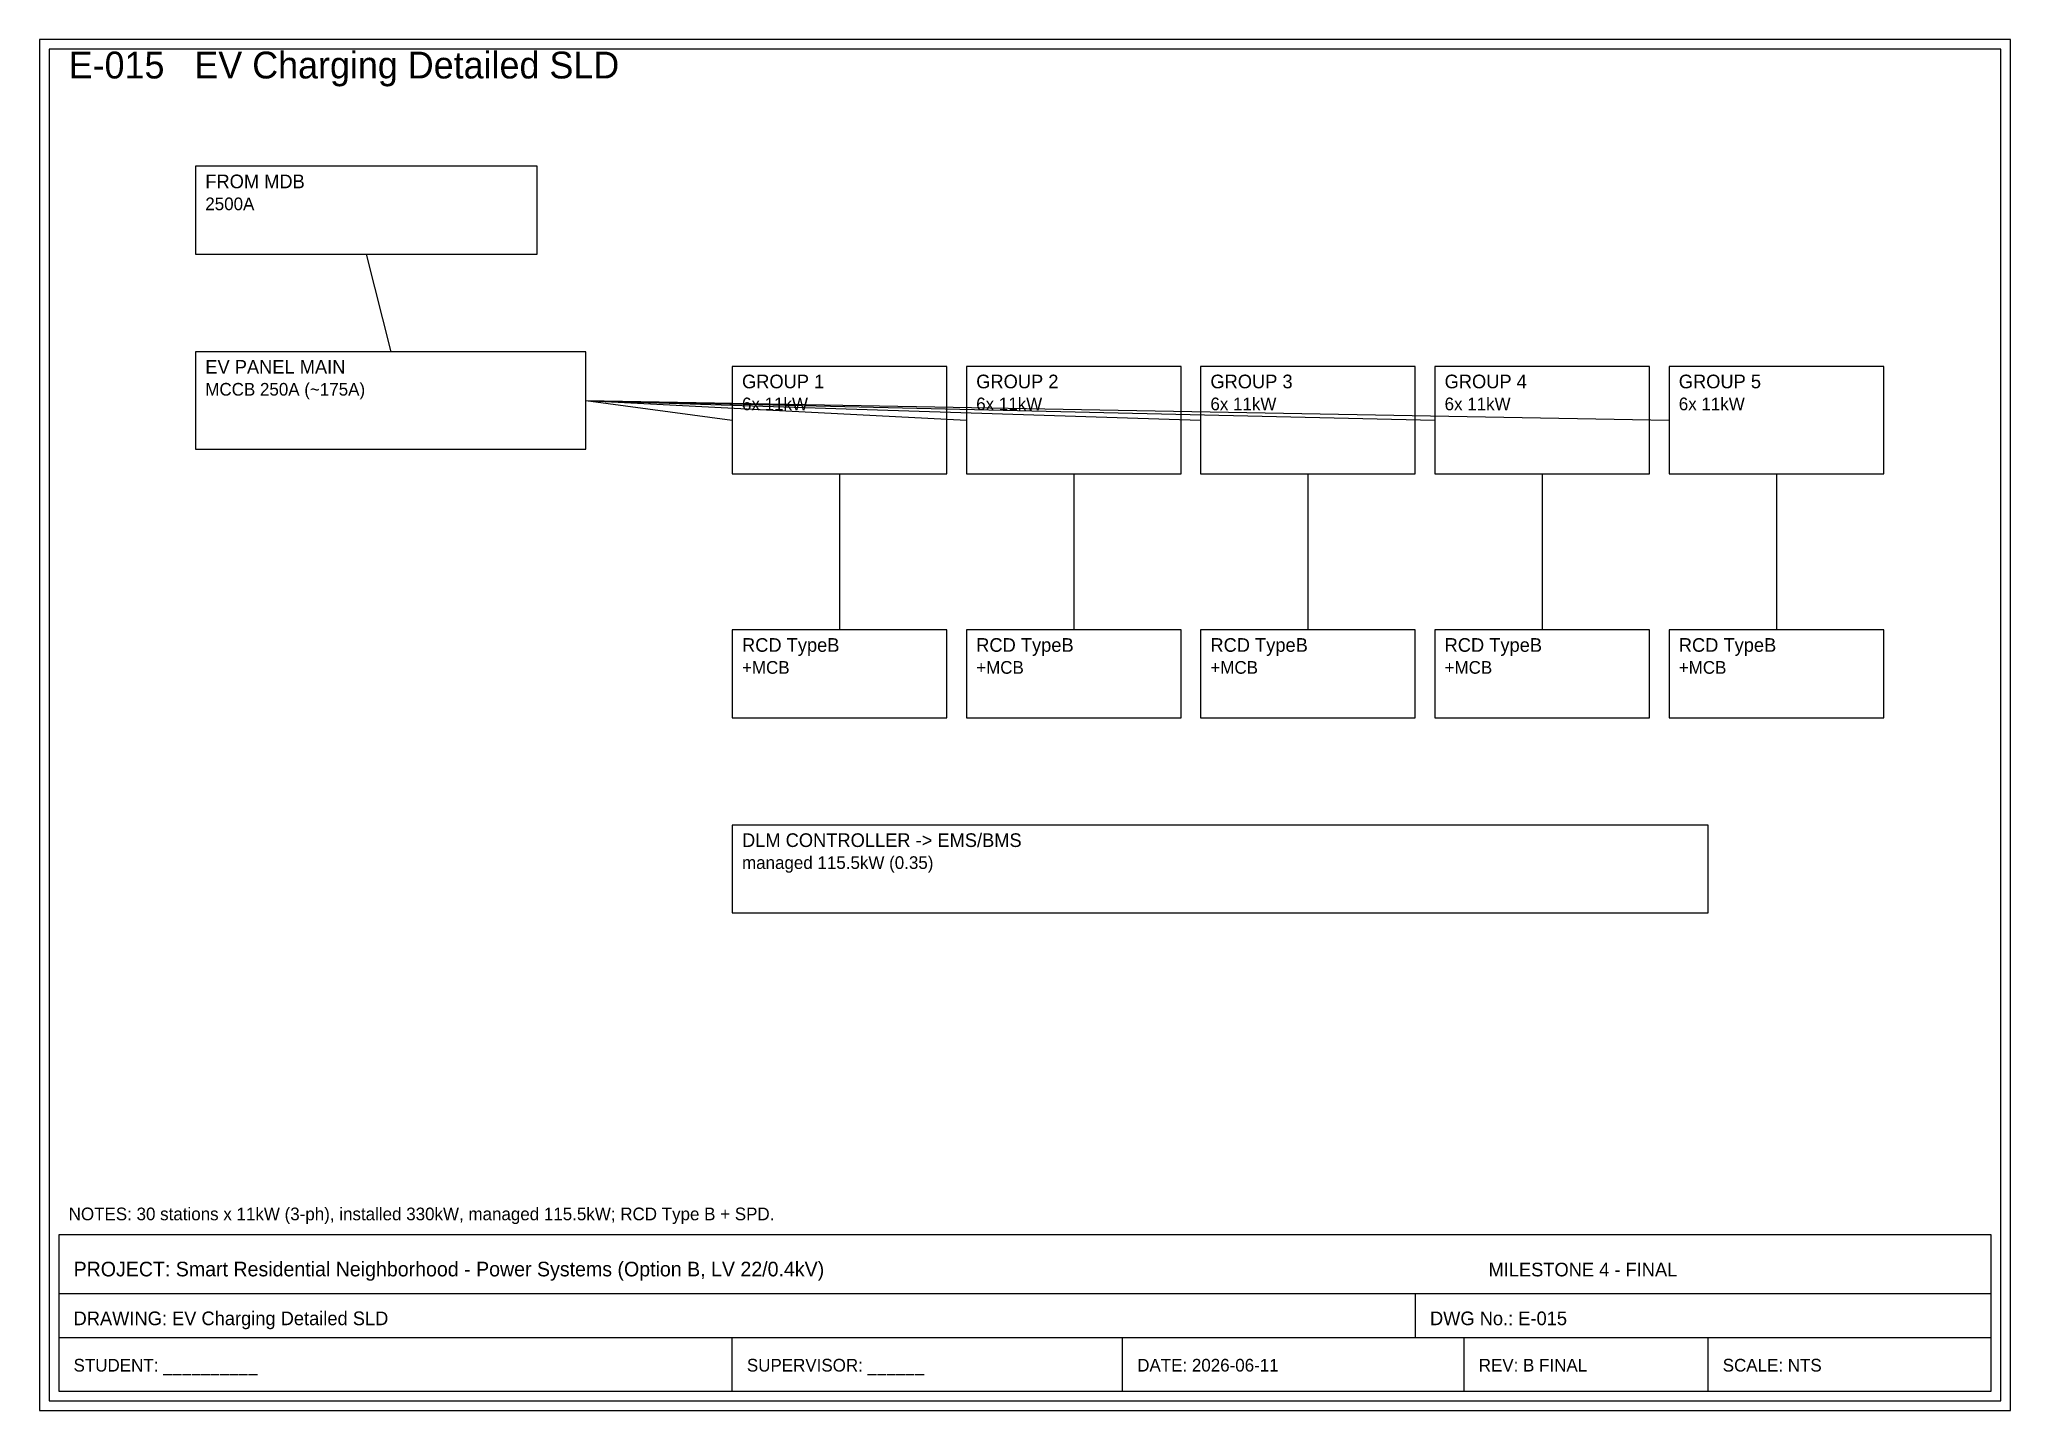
# Model space of a CAD drawing. Header units: millimetres. Extents: x 8 to 412, y 8 to 289.
import ezdxf

# ---------------------------------------------------------------- set-up
doc = ezdxf.new("R2010")
doc.units = ezdxf.units.MM
for name, color, linetype in [('E_BMS_EMS', 150, 'CONTINUOUS'), ('E_CABLES', 3, 'CONTINUOUS'), ('E_DIMENSIONS', 8, 'CONTINUOUS'), ('E_EV', 4, 'CONTINUOUS'), ('E_POWER_MAIN', 1, 'CONTINUOUS'), ('E_PROTECTION', 30, 'CONTINUOUS'), ('E_TEXT', 7, 'CONTINUOUS'), ('E_TITLE_BLOCK', 7, 'CONTINUOUS')]:
    doc.layers.add(name, color=color, linetype=linetype)

msp = doc.modelspace()

# ---------------------------------------------------------------- linework, layer by layer
at = {"layer": 'E_BMS_EMS'}
for p, q in [((350, 128), (150, 128)), ((150, 128), (150, 110)), ((350, 110), (350, 128)), ((150, 110), (350, 110))]:
    msp.add_line(p, q, dxfattribs=at)
at = {"layer": 'E_CABLES'}
for p, q in [((75, 245), (80, 225)), ((120, 215), (150, 211)), ((120, 215), (198, 211)), ((120, 215), (246, 211)), ((120, 215), (294, 211)), ((120, 215), (342, 211)), ((172, 200), (172, 168)), ((220, 200), (220, 168)), ((268, 200), (268, 168)), ((316, 200), (316, 168)), ((364, 200), (364, 168))]:
    msp.add_line(p, q, dxfattribs=at)
at = {"layer": 'E_EV'}
for p, q in [((120, 225), (40, 225)), ((40, 225), (40, 205)), ((120, 205), (120, 225)), ((194, 222), (150, 222)), ((150, 222), (150, 200)), ((194, 200), (194, 222)), ((242, 222), (198, 222)), ((198, 222), (198, 200)), ((242, 200), (242, 222)), ((290, 222), (246, 222)), ((246, 222), (246, 200)), ((290, 200), (290, 222)), ((338, 222), (294, 222)), ((294, 222), (294, 200)), ((338, 200), (338, 222)), ((386, 222), (342, 222)), ((342, 222), (342, 200)), ((386, 200), (386, 222)), ((40, 205), (120, 205)), ((150, 200), (194, 200)), ((198, 200), (242, 200)), ((246, 200), (290, 200)), ((294, 200), (338, 200)), ((342, 200), (386, 200))]:
    msp.add_line(p, q, dxfattribs=at)
at = {"layer": 'E_POWER_MAIN'}
for p, q in [((110, 263), (40, 263)), ((40, 263), (40, 245)), ((110, 245), (110, 263)), ((40, 245), (110, 245))]:
    msp.add_line(p, q, dxfattribs=at)
at = {"layer": 'E_PROTECTION'}
for p, q in [((194, 168), (150, 168)), ((150, 168), (150, 150)), ((194, 150), (194, 168)), ((242, 168), (198, 168)), ((198, 168), (198, 150)), ((242, 150), (242, 168)), ((290, 168), (246, 168)), ((246, 168), (246, 150)), ((290, 150), (290, 168)), ((338, 168), (294, 168)), ((294, 168), (294, 150)), ((338, 150), (338, 168)), ((386, 168), (342, 168)), ((342, 168), (342, 150)), ((386, 150), (386, 168)), ((150, 150), (194, 150)), ((198, 150), (242, 150)), ((246, 150), (290, 150)), ((294, 150), (338, 150)), ((342, 150), (386, 150))]:
    msp.add_line(p, q, dxfattribs=at)
at = {"layer": 'E_TITLE_BLOCK'}
for p, q in [((412, 289), (8, 289)), ((8, 289), (8, 8)), ((410, 287), (10, 287)), ((10, 287), (10, 10)), ((410, 10), (410, 287)), ((412, 8), (412, 289)), ((408, 44), (12, 44)), ((12, 44), (12, 12)), ((408, 12), (408, 44)), ((12, 32), (408, 32)), ((290, 32), (290, 23)), ((12, 23), (408, 23)), ((150, 12), (150, 23)), ((230, 12), (230, 23)), ((300, 12), (300, 23)), ((350, 12), (350, 23)), ((10, 10), (410, 10)), ((12, 12), (408, 12)), ((8, 8), (412, 8))]:
    msp.add_line(p, q, dxfattribs=at)

# ---------------------------------------------------------------- texts
at = {"layer": 'E_DIMENSIONS'}
msp.add_text('NOTES: 30 stations x 11kW (3-ph), installed 330kW, managed 115.5kW; RCD Type B + SPD.', height=2.6, dxfattribs=at).set_placement((14, 47))
at = {"layer": 'E_TEXT'}
for s, height, p in [('FROM MDB', 2.8, (42, 258.5)), ('2500A', 2.6, (42, 254)), ('EV PANEL MAIN', 2.8, (42, 220.5)), ('MCCB 250A (~175A)', 2.6, (42, 216)), ('GROUP 1', 2.8, (152, 217.5)), ('GROUP 2', 2.8, (200, 217.5)), ('GROUP 3', 2.8, (248, 217.5)), ('GROUP 4', 2.8, (296, 217.5)), ('GROUP 5', 2.8, (344, 217.5)), ('6x 11kW', 2.6, (152, 213)), ('6x 11kW', 2.6, (200, 213)), ('6x 11kW', 2.6, (248, 213)), ('6x 11kW', 2.6, (296, 213)), ('6x 11kW', 2.6, (344, 213)), ('RCD TypeB', 2.8, (152, 163.5)), ('RCD TypeB', 2.8, (200, 163.5)), ('RCD TypeB', 2.8, (248, 163.5)), ('RCD TypeB', 2.8, (296, 163.5)), ('RCD TypeB', 2.8, (344, 163.5)), ('+MCB', 2.6, (152, 159)), ('+MCB', 2.6, (200, 159)), ('+MCB', 2.6, (248, 159)), ('+MCB', 2.6, (296, 159)), ('+MCB', 2.6, (344, 159)), ('DLM CONTROLLER -> EMS/BMS', 2.8, (152, 123.5)), ('managed 115.5kW (0.35)', 2.6, (152, 119))]:
    msp.add_text(s, height=height, dxfattribs=at).set_placement(p)
at = {"layer": 'E_TITLE_BLOCK'}
for s, height, p in [('E-015   EV Charging Detailed SLD', 5.5, (14, 281)), ('PROJECT: Smart Residential Neighborhood - Power Systems (Option B, LV 22/0.4kV)', 3, (15, 35.5)), ('MILESTONE 4 - FINAL', 2.8, (305, 35.5)), ('DRAWING: EV Charging Detailed SLD', 2.8, (15, 25.5)), ('DWG No.: E-015', 2.8, (293, 25.5)), ('STUDENT: __________', 2.6, (15, 16)), ('SUPERVISOR: ______', 2.6, (153, 16)), ('DATE: 2026-06-11', 2.6, (233, 16)), ('REV: B FINAL', 2.6, (303, 16)), ('SCALE: NTS', 2.6, (353, 16))]:
    msp.add_text(s, height=height, dxfattribs=at).set_placement(p)

doc.saveas('drawing.dxf')
